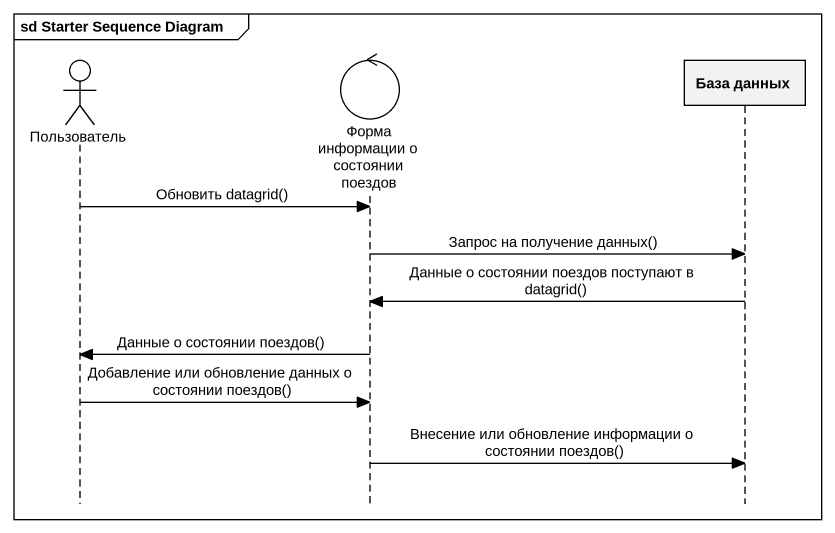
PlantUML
@startuml
mainframe sd Starter Sequence Diagram
hide footbox
actor Пользователь
control "Форма информации о состоянии поездов" as Форма_информации_о
participant "База данных" as База_данных

Пользователь -> Форма_информации_о : Обновить datagrid()
Форма_информации_о -> База_данных : Запрос на получение данных()
База_данных -> Форма_информации_о : Данные о состоянии поездов поступают в datagrid()
Форма_информации_о -> Пользователь : Данные о состоянии поездов()
Пользователь -> Форма_информации_о : Добавление или обновление данных о состоянии поездов()
Форма_информации_о -> База_данных : Внесение или обновление информации о состоянии поездов()
@enduml
